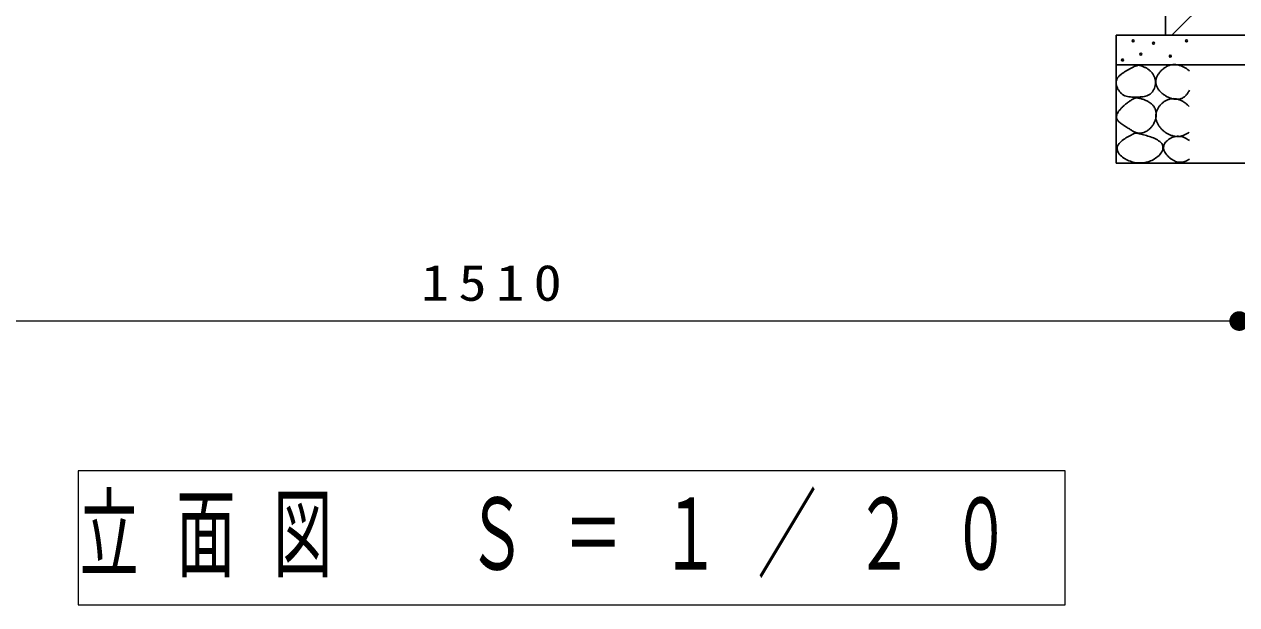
# Model space of a CAD drawing. Units: millimetres on the paper, scale 1:20. Extents: x -365 to 0, y 0 to 257.
# Drawn here: x -304.9 to -243.3, y 69.2 to 98.7 of the extents above; entities that cross this region are included whole.
import ezdxf

# ---------------------------------------------------------------- set-up
doc = ezdxf.new("R2010")
doc.units = ezdxf.units.MM
doc.layers.add('1_20', color=7, linetype='Continuous', lineweight=25)
doc.styles.add('ＭＳ ゴシック', font='')
doc.styles.get('ＭＳ ゴシック').set_extended_font_data('MS Gothic')

# ---------------------------------------------------------------- blocks, each defined once
blk = doc.blocks.new('filled_dot')
at = {"color": 0, "linetype": 'Continuous', "lineweight": -2, "const_width": 1.25}
blk.add_lwpolyline([(-0.625, 0, 1), (0.625, 0, 1)], format="xyb", close=True, dxfattribs=at)

msp = doc.modelspace()

# ---------------------------------------------------------------- linework, layer by layer
at = {"layer": '1_20'}
for p, q in [((-246.907, 108.162), (-246.907, 98.162)), ((-249.407, 98.162), (-249.407, 91.662)), ((-249.407, 98.162), (-236.907, 98.162)), ((-249.407, 96.662), (-236.907, 96.662)), ((-249.407, 91.662), (-236.907, 91.662))]:
    msp.add_line(p, q, dxfattribs=at)
at = {"layer": '1_20', "lineweight": 13}
for p, q in [((-246.585, 98.162), (-239.407, 105.34)), ((-240.157, 83.639), (-321.657, 83.639)), ((-302.133, 76.033), (-302.133, 69.227)), ((-251.993, 76.033), (-302.133, 76.033)), ((-251.993, 69.227), (-251.993, 76.033)), ((-302.133, 69.227), (-251.993, 69.227))]:
    msp.add_line(p, q, dxfattribs=at)
at = {"layer": '1_20'}
for centre in [(-248.546, 97.869), (-247.504, 97.748), (-245.833, 97.869), (-249.079, 96.9), (-248.159, 97.19), (-246.656, 97.093)]:
    msp.add_circle(centre, 0.05, dxfattribs=at)
for points, knots in [([(-248.284, 96.632), (-248.33, 96.618), (-248.375, 96.604), (-248.419, 96.587), (-248.463, 96.571), (-248.507, 96.552), (-248.55, 96.533), (-248.593, 96.513), (-248.635, 96.492), (-248.677, 96.47), (-248.719, 96.448), (-248.76, 96.424), (-248.801, 96.401), (-248.842, 96.377), (-248.883, 96.353), (-248.923, 96.328), (-248.963, 96.303), (-249.004, 96.279), (-249.043, 96.252), (-249.082, 96.226), (-249.121, 96.199), (-249.158, 96.169), (-249.195, 96.14), (-249.232, 96.109), (-249.264, 96.075), (-249.295, 96.04), (-249.327, 96.003), (-249.349, 95.962), (-249.372, 95.921), (-249.39, 95.875), (-249.399, 95.83), (-249.408, 95.784), (-249.408, 95.735), (-249.403, 95.688), (-249.399, 95.642), (-249.387, 95.595), (-249.372, 95.55), (-249.358, 95.506), (-249.338, 95.462), (-249.315, 95.42), (-249.293, 95.379), (-249.267, 95.339), (-249.238, 95.302), (-249.209, 95.265), (-249.176, 95.229), (-249.141, 95.198), (-249.106, 95.167), (-249.067, 95.139), (-249.026, 95.116), (-248.985, 95.093), (-248.94, 95.075), (-248.895, 95.061), (-248.85, 95.047), (-248.804, 95.037), (-248.757, 95.03), (-248.71, 95.023), (-248.663, 95.019), (-248.616, 95.017), (-248.569, 95.014), (-248.521, 95.014), (-248.474, 95.014), (-248.427, 95.014), (-248.379, 95.016), (-248.332, 95.017), (-248.285, 95.018), (-248.237, 95.019), (-248.19, 95.022), (-248.143, 95.025), (-248.096, 95.028), (-248.049, 95.034), (-248.002, 95.04), (-247.955, 95.048), (-247.909, 95.06), (-247.864, 95.072), (-247.818, 95.086), (-247.776, 95.107), (-247.734, 95.127), (-247.692, 95.153), (-247.656, 95.183), (-247.62, 95.213), (-247.588, 95.249), (-247.56, 95.287), (-247.532, 95.325), (-247.509, 95.367), (-247.489, 95.409), (-247.469, 95.452), (-247.453, 95.497), (-247.441, 95.543), (-247.429, 95.588), (-247.42, 95.635), (-247.416, 95.682), (-247.412, 95.729), (-247.412, 95.777), (-247.416, 95.824), (-247.421, 95.871), (-247.429, 95.918), (-247.442, 95.963), (-247.455, 96.009), (-247.472, 96.054), (-247.492, 96.096), (-247.513, 96.138), (-247.537, 96.18), (-247.565, 96.218), (-247.592, 96.256), (-247.623, 96.292), (-247.656, 96.326), (-247.69, 96.359), (-247.726, 96.39), (-247.764, 96.418), (-247.802, 96.446), (-247.842, 96.471), (-247.884, 96.494), (-247.925, 96.517), (-247.968, 96.537), (-248.012, 96.555), (-248.055, 96.573), (-248.1, 96.588), (-248.146, 96.601), (-248.191, 96.614), (-248.238, 96.623), (-248.284, 96.632)], [0, 0, 0, 0, 1, 1, 1, 2, 2, 2, 3, 3, 3, 4, 4, 4, 5, 5, 5, 6, 6, 6, 7, 7, 7, 8, 8, 8, 9, 9, 9, 10, 10, 10, 11, 11, 11, 12, 12, 12, 13, 13, 13, 14, 14, 14, 15, 15, 15, 16, 16, 16, 17, 17, 17, 18, 18, 18, 19, 19, 19, 20, 20, 20, 21, 21, 21, 22, 22, 22, 23, 23, 23, 24, 24, 24, 25, 25, 25, 26, 26, 26, 27, 27, 27, 28, 28, 28, 29, 29, 29, 30, 30, 30, 31, 31, 31, 32, 32, 32, 33, 33, 33, 34, 34, 34, 35, 35, 35, 36, 36, 36, 37, 37, 37, 38, 38, 38, 39, 39, 39, 40, 40, 40, 40]), ([(-245.686, 96.347), (-245.726, 96.379), (-245.766, 96.411), (-245.808, 96.44), (-245.85, 96.469), (-245.893, 96.496), (-245.938, 96.521), (-245.983, 96.545), (-246.029, 96.568), (-246.076, 96.587), (-246.124, 96.606), (-246.172, 96.623), (-246.221, 96.636), (-246.271, 96.648), (-246.321, 96.659), (-246.372, 96.664), (-246.423, 96.669), (-246.475, 96.67), (-246.525, 96.665), (-246.576, 96.661), (-246.627, 96.651), (-246.675, 96.637), (-246.724, 96.622), (-246.772, 96.603), (-246.818, 96.58), (-246.863, 96.558), (-246.907, 96.531), (-246.949, 96.501), (-246.991, 96.472), (-247.031, 96.44), (-247.068, 96.405), (-247.106, 96.371), (-247.142, 96.334), (-247.175, 96.295), (-247.208, 96.257), (-247.24, 96.216), (-247.267, 96.173), (-247.295, 96.13), (-247.321, 96.085), (-247.341, 96.039), (-247.36, 95.992), (-247.378, 95.942), (-247.387, 95.893), (-247.396, 95.843), (-247.399, 95.79), (-247.395, 95.74), (-247.391, 95.69), (-247.378, 95.639), (-247.361, 95.591), (-247.344, 95.544), (-247.319, 95.497), (-247.293, 95.454), (-247.266, 95.411), (-247.235, 95.37), (-247.201, 95.331), (-247.168, 95.293), (-247.131, 95.257), (-247.093, 95.223), (-247.055, 95.189), (-247.014, 95.158), (-246.972, 95.129), (-246.93, 95.1), (-246.887, 95.073), (-246.842, 95.048), (-246.797, 95.024), (-246.751, 95.002), (-246.703, 94.982), (-246.656, 94.963), (-246.607, 94.946), (-246.558, 94.934), (-246.509, 94.921), (-246.458, 94.91), (-246.408, 94.906), (-246.357, 94.901), (-246.305, 94.899), (-246.255, 94.905), (-246.204, 94.91), (-246.153, 94.92), (-246.105, 94.937), (-246.058, 94.955), (-246.012, 94.98), (-245.97, 95.009), (-245.928, 95.038), (-245.891, 95.073), (-245.856, 95.111), (-245.821, 95.148), (-245.79, 95.189), (-245.762, 95.231), (-245.734, 95.274), (-245.71, 95.319), (-245.686, 95.365)], [0, 0, 0, 0, 1, 1, 1, 2, 2, 2, 3, 3, 3, 4, 4, 4, 5, 5, 5, 6, 6, 6, 7, 7, 7, 8, 8, 8, 9, 9, 9, 10, 10, 10, 11, 11, 11, 12, 12, 12, 13, 13, 13, 14, 14, 14, 15, 15, 15, 16, 16, 16, 17, 17, 17, 18, 18, 18, 19, 19, 19, 20, 20, 20, 21, 21, 21, 22, 22, 22, 23, 23, 23, 24, 24, 24, 25, 25, 25, 26, 26, 26, 27, 27, 27, 28, 28, 28, 29, 29, 29, 30, 30, 30, 30]), ([(-248.411, 94.984), (-248.462, 94.962), (-248.512, 94.939), (-248.561, 94.912), (-248.609, 94.886), (-248.657, 94.857), (-248.703, 94.826), (-248.749, 94.796), (-248.793, 94.763), (-248.837, 94.729), (-248.881, 94.695), (-248.923, 94.659), (-248.965, 94.623), (-249.007, 94.586), (-249.048, 94.549), (-249.087, 94.51), (-249.127, 94.472), (-249.166, 94.432), (-249.202, 94.39), (-249.238, 94.348), (-249.274, 94.305), (-249.303, 94.259), (-249.333, 94.212), (-249.364, 94.163), (-249.379, 94.111), (-249.393, 94.059), (-249.403, 93.999), (-249.392, 93.948), (-249.38, 93.897), (-249.345, 93.847), (-249.311, 93.805), (-249.277, 93.763), (-249.23, 93.729), (-249.187, 93.694), (-249.144, 93.66), (-249.096, 93.631), (-249.05, 93.6), (-249.004, 93.569), (-248.957, 93.541), (-248.91, 93.511), (-248.864, 93.481), (-248.818, 93.45), (-248.771, 93.419), (-248.725, 93.389), (-248.679, 93.358), (-248.632, 93.329), (-248.585, 93.301), (-248.537, 93.271), (-248.487, 93.249), (-248.437, 93.226), (-248.384, 93.204), (-248.331, 93.192), (-248.277, 93.181), (-248.22, 93.176), (-248.166, 93.18), (-248.112, 93.185), (-248.056, 93.199), (-248.005, 93.218), (-247.953, 93.236), (-247.903, 93.262), (-247.856, 93.291), (-247.809, 93.319), (-247.764, 93.353), (-247.722, 93.389), (-247.681, 93.426), (-247.642, 93.466), (-247.606, 93.508), (-247.571, 93.551), (-247.539, 93.596), (-247.511, 93.644), (-247.483, 93.691), (-247.458, 93.742), (-247.438, 93.793), (-247.418, 93.844), (-247.402, 93.898), (-247.391, 93.952), (-247.38, 94.006), (-247.373, 94.062), (-247.371, 94.117), (-247.37, 94.172), (-247.374, 94.228), (-247.384, 94.282), (-247.395, 94.336), (-247.411, 94.39), (-247.434, 94.44), (-247.457, 94.49), (-247.489, 94.537), (-247.523, 94.579), (-247.558, 94.622), (-247.6, 94.66), (-247.643, 94.695), (-247.686, 94.729), (-247.733, 94.759), (-247.781, 94.787), (-247.829, 94.814), (-247.879, 94.838), (-247.93, 94.859), (-247.981, 94.88), (-248.034, 94.899), (-248.087, 94.915), (-248.139, 94.931), (-248.193, 94.945), (-248.247, 94.957), (-248.301, 94.968), (-248.356, 94.976), (-248.411, 94.984)], [0, 0, 0, 0, 1, 1, 1, 2, 2, 2, 3, 3, 3, 4, 4, 4, 5, 5, 5, 6, 6, 6, 7, 7, 7, 8, 8, 8, 9, 9, 9, 10, 10, 10, 11, 11, 11, 12, 12, 12, 13, 13, 13, 14, 14, 14, 15, 15, 15, 16, 16, 16, 17, 17, 17, 18, 18, 18, 19, 19, 19, 20, 20, 20, 21, 21, 21, 22, 22, 22, 23, 23, 23, 24, 24, 24, 25, 25, 25, 26, 26, 26, 27, 27, 27, 28, 28, 28, 29, 29, 29, 30, 30, 30, 31, 31, 31, 32, 32, 32, 33, 33, 33, 34, 34, 34, 35, 35, 35, 35]), ([(-245.702, 94.541), (-245.738, 94.577), (-245.774, 94.614), (-245.812, 94.647), (-245.851, 94.681), (-245.891, 94.712), (-245.933, 94.742), (-245.974, 94.771), (-246.018, 94.798), (-246.063, 94.822), (-246.108, 94.845), (-246.155, 94.867), (-246.203, 94.884), (-246.251, 94.901), (-246.3, 94.916), (-246.35, 94.925), (-246.4, 94.933), (-246.452, 94.938), (-246.503, 94.937), (-246.553, 94.936), (-246.605, 94.93), (-246.654, 94.919), (-246.704, 94.909), (-246.753, 94.893), (-246.8, 94.874), (-246.847, 94.855), (-246.893, 94.831), (-246.937, 94.805), (-246.98, 94.778), (-247.022, 94.748), (-247.061, 94.715), (-247.1, 94.682), (-247.136, 94.646), (-247.169, 94.607), (-247.203, 94.569), (-247.233, 94.527), (-247.26, 94.484), (-247.287, 94.441), (-247.312, 94.395), (-247.331, 94.349), (-247.351, 94.302), (-247.367, 94.253), (-247.378, 94.203), (-247.389, 94.154), (-247.396, 94.102), (-247.397, 94.051), (-247.398, 94.001), (-247.393, 93.949), (-247.384, 93.899), (-247.374, 93.849), (-247.359, 93.8), (-247.341, 93.752), (-247.322, 93.705), (-247.299, 93.659), (-247.274, 93.615), (-247.248, 93.571), (-247.219, 93.529), (-247.187, 93.488), (-247.156, 93.448), (-247.122, 93.41), (-247.086, 93.374), (-247.05, 93.338), (-247.012, 93.304), (-246.972, 93.272), (-246.932, 93.24), (-246.89, 93.21), (-246.847, 93.184), (-246.804, 93.157), (-246.758, 93.132), (-246.712, 93.111), (-246.666, 93.09), (-246.618, 93.071), (-246.569, 93.056), (-246.521, 93.041), (-246.47, 93.03), (-246.42, 93.023), (-246.37, 93.016), (-246.318, 93.012), (-246.267, 93.014), (-246.217, 93.016), (-246.165, 93.023), (-246.116, 93.033), (-246.066, 93.044), (-246.017, 93.06), (-245.969, 93.078), (-245.922, 93.096), (-245.876, 93.119), (-245.831, 93.143), (-245.786, 93.168), (-245.744, 93.197), (-245.702, 93.226)], [0, 0, 0, 0, 1, 1, 1, 2, 2, 2, 3, 3, 3, 4, 4, 4, 5, 5, 5, 6, 6, 6, 7, 7, 7, 8, 8, 8, 9, 9, 9, 10, 10, 10, 11, 11, 11, 12, 12, 12, 13, 13, 13, 14, 14, 14, 15, 15, 15, 16, 16, 16, 17, 17, 17, 18, 18, 18, 19, 19, 19, 20, 20, 20, 21, 21, 21, 22, 22, 22, 23, 23, 23, 24, 24, 24, 25, 25, 25, 26, 26, 26, 27, 27, 27, 28, 28, 28, 29, 29, 29, 30, 30, 30, 30]), ([(-248.452, 93.188), (-248.542, 93.145), (-248.632, 93.102), (-248.719, 93.054), (-248.806, 93.006), (-248.894, 92.958), (-248.975, 92.901), (-249.056, 92.844), (-249.142, 92.786), (-249.206, 92.712), (-249.269, 92.639), (-249.343, 92.549), (-249.356, 92.459), (-249.37, 92.37), (-249.334, 92.259), (-249.288, 92.176), (-249.242, 92.094), (-249.158, 92.024), (-249.081, 91.963), (-249.004, 91.902), (-248.914, 91.854), (-248.824, 91.812), (-248.735, 91.771), (-248.639, 91.737), (-248.543, 91.714), (-248.447, 91.69), (-248.347, 91.673), (-248.248, 91.669), (-248.15, 91.664), (-248.048, 91.669), (-247.951, 91.686), (-247.854, 91.703), (-247.756, 91.733), (-247.665, 91.771), (-247.574, 91.809), (-247.484, 91.857), (-247.404, 91.914), (-247.323, 91.97), (-247.242, 92.035), (-247.18, 92.111), (-247.119, 92.187), (-247.049, 92.278), (-247.034, 92.368), (-247.018, 92.458), (-247.04, 92.572), (-247.087, 92.65), (-247.134, 92.729), (-247.232, 92.787), (-247.315, 92.84), (-247.398, 92.892), (-247.493, 92.929), (-247.586, 92.965), (-247.678, 93.002), (-247.774, 93.03), (-247.87, 93.058), (-247.965, 93.085), (-248.062, 93.108), (-248.159, 93.13), (-248.256, 93.152), (-248.354, 93.17), (-248.452, 93.188)], [0, 0, 0, 0, 1, 1, 1, 2, 2, 2, 3, 3, 3, 4, 4, 4, 5, 5, 5, 6, 6, 6, 7, 7, 7, 8, 8, 8, 9, 9, 9, 10, 10, 10, 11, 11, 11, 12, 12, 12, 13, 13, 13, 14, 14, 14, 15, 15, 15, 16, 16, 16, 17, 17, 17, 18, 18, 18, 19, 19, 19, 20, 20, 20, 20]), ([(-245.686, 92.814), (-245.724, 92.839), (-245.761, 92.864), (-245.8, 92.886), (-245.838, 92.908), (-245.878, 92.929), (-245.919, 92.947), (-245.96, 92.965), (-246.002, 92.982), (-246.045, 92.994), (-246.088, 93.006), (-246.133, 93.016), (-246.177, 93.021), (-246.221, 93.026), (-246.267, 93.027), (-246.311, 93.024), (-246.356, 93.021), (-246.4, 93.013), (-246.444, 93.002), (-246.487, 92.991), (-246.53, 92.976), (-246.571, 92.958), (-246.612, 92.941), (-246.652, 92.92), (-246.69, 92.896), (-246.728, 92.873), (-246.765, 92.847), (-246.799, 92.818), (-246.833, 92.789), (-246.866, 92.757), (-246.893, 92.722), (-246.921, 92.687), (-246.947, 92.649), (-246.965, 92.609), (-246.983, 92.568), (-246.997, 92.523), (-247, 92.48), (-247.004, 92.436), (-246.997, 92.39), (-246.986, 92.347), (-246.975, 92.304), (-246.955, 92.262), (-246.934, 92.223), (-246.913, 92.184), (-246.887, 92.147), (-246.86, 92.111), (-246.833, 92.075), (-246.804, 92.041), (-246.773, 92.009), (-246.742, 91.976), (-246.709, 91.946), (-246.675, 91.917), (-246.64, 91.888), (-246.604, 91.861), (-246.566, 91.837), (-246.529, 91.813), (-246.489, 91.791), (-246.448, 91.773), (-246.408, 91.754), (-246.365, 91.738), (-246.322, 91.727), (-246.279, 91.716), (-246.234, 91.707), (-246.19, 91.705), (-246.145, 91.702), (-246.1, 91.704), (-246.056, 91.71), (-246.012, 91.716), (-245.968, 91.728), (-245.925, 91.742), (-245.883, 91.756), (-245.842, 91.775), (-245.802, 91.795), (-245.762, 91.815), (-245.724, 91.839), (-245.686, 91.863)], [0, 0, 0, 0, 1, 1, 1, 2, 2, 2, 3, 3, 3, 4, 4, 4, 5, 5, 5, 6, 6, 6, 7, 7, 7, 8, 8, 8, 9, 9, 9, 10, 10, 10, 11, 11, 11, 12, 12, 12, 13, 13, 13, 14, 14, 14, 15, 15, 15, 16, 16, 16, 17, 17, 17, 18, 18, 18, 19, 19, 19, 20, 20, 20, 21, 21, 21, 22, 22, 22, 23, 23, 23, 24, 24, 24, 25, 25, 25, 25])]:
    msp.add_open_spline(points, degree=3, knots=knots, dxfattribs=at)

# ---------------------------------------------------------------- block references
at = {"layer": '1_20', "lineweight": 13, "xscale": 0.4, "yscale": 0.4}
msp.add_blockref('filled_dot', (-243.157, 83.639), dxfattribs=at)

# ---------------------------------------------------------------- texts
at = {"layer": '1_20', "style": 'ＭＳ ゴシック'}
for s, insert, char_height, attachment_point in [('\\T1.33;\\W1.15;1510', (-280.907, 84.639), 1.833, 8), ('\\T1.64;\\W0.6;立面図\u3000Ｓ＝１／２０', (-302.063, 72.63), 3.666, 4)]:
    msp.add_mtext(s, dxfattribs=dict(at, insert=insert, char_height=char_height, attachment_point=attachment_point))

doc.saveas('drawing.dxf')
